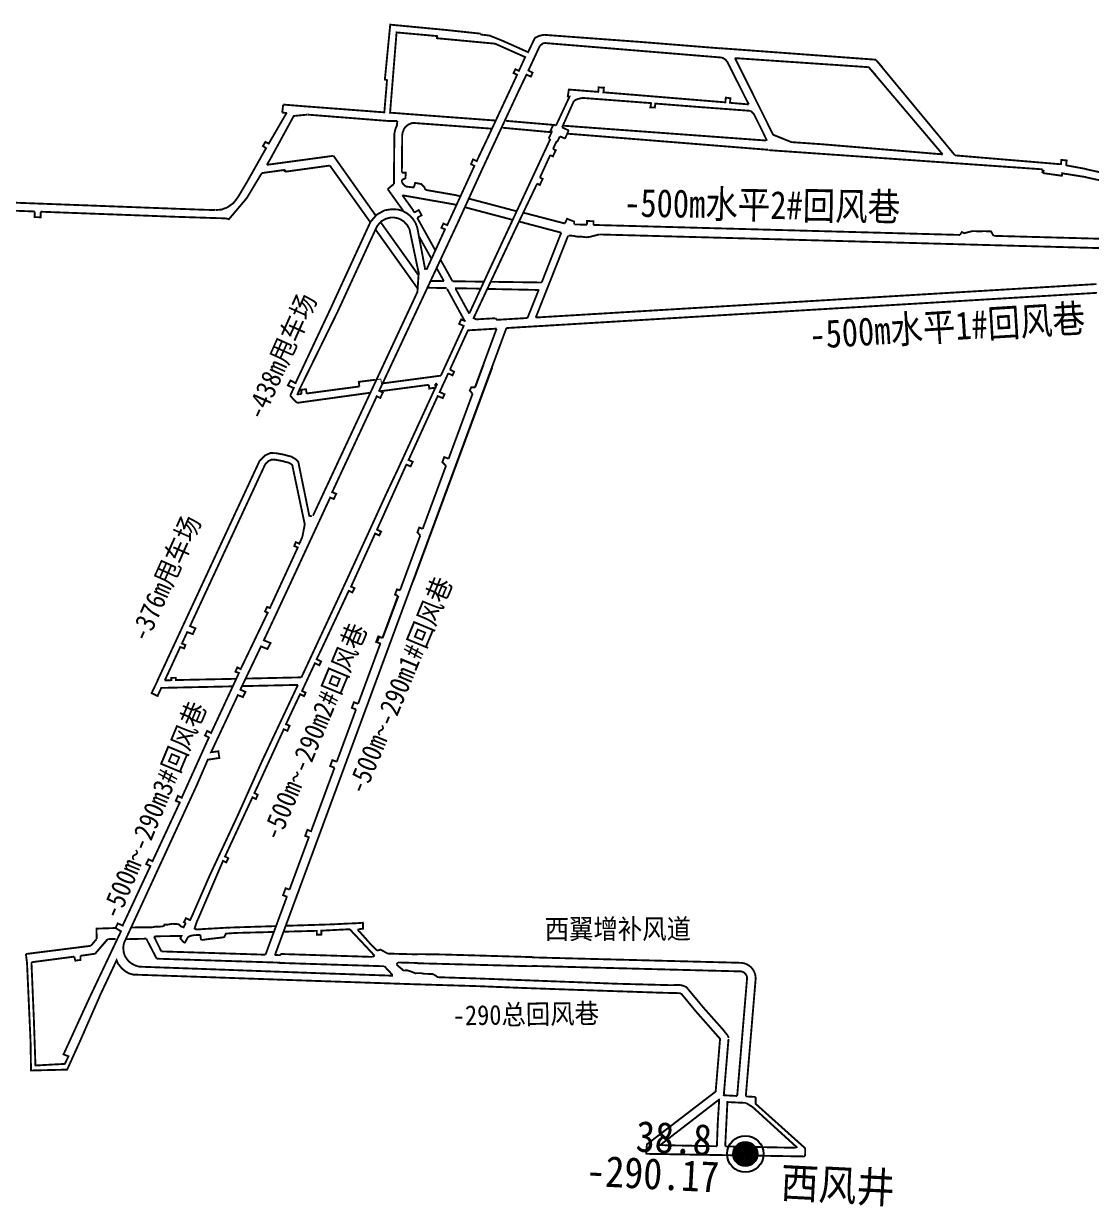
# Model space of a CAD drawing. Extents: x 39491721 to 39501025, y 3850790 to 3853755.
# Drawn here: x 39493434 to 39494006, y 3850790 to 3851423 of the extents above; entities that cross this region are included whole.
import ezdxf

# ---------------------------------------------------------------- set-up
doc = ezdxf.new("R2010")
doc.units = 0
doc.header["$MEASUREMENT"] = 0
doc.linetypes.add('ACAD_ISO03W100', pattern=[30, 12, -18])
for name, color, linetype in [('井筒', 7, 'Continuous'), ('岩巷', 7, 'Continuous'), ('岩巷道名', 7, 'Continuous'), ('巷道名称', 7, 'Continuous'), ('煤巷', 7, 'Continuous'), ('防尘', 7, 'ACAD_ISO03W100')]:
    doc.layers.add(name, color=color, linetype=linetype)
doc.layers.add('岩巷ZSLK0900DCJ', color=7, linetype='Continuous', lineweight=0)
doc.layers.add('煤巷ZSLK0900DCJ', color=7, linetype='Continuous', lineweight=0)
doc.styles.add('HZ', font='', dxfattribs={"width": 0.8})
doc.styles.get("Standard").update_dxf_attribs({"font": ''})
doc.styles.get('HZ').set_extended_font_data('SimSun')
doc.styles.get('Standard').set_extended_font_data('SimSun')

msp = doc.modelspace()

# ---------------------------------------------------------------- linework, layer by layer
at = {"layer": '井筒', "color": 7, "const_width": 6.5}
msp.add_lwpolyline([(39493820.05, 3850815, 1), (39493821.28, 3850821.39, 1)], format="xyb", close=True, dxfattribs=at)
at = {"layer": '井筒', "color": 7}
for radius in [9.75, 6.5]:
    msp.add_circle((39493820.66, 3850818.2), radius, dxfattribs=at)
at = {"layer": '岩巷', "color": 23}
msp.add_line((39493621.75, 3850923.94), (39493621.11, 3850923.61), dxfattribs=at)
for points, const_width in [([(39493660.2, 3851419.43), (39493630.64, 3851422.24), (39493627.77, 3851392.89), (39493628.91, 3851392.54), (39493627.48, 3851375.34), (39493583.87, 3851378.65), (39493573.37, 3851379.5)], 1), ([(39493687.03, 3851370.96), (39493648.97, 3851373.78), (39493630.55, 3851375.17), (39493634.03, 3851418.09), (39493655.71, 3851416.13), (39493655.66, 3851414.98), (39493686.74, 3851412.07), (39493702.85, 3851404.88), (39493699.46, 3851397.52), (39493697.59, 3851398.39), (39493696.62, 3851396.34), (39493698.53, 3851395.44), (39493682.94, 3851362.01), (39493676.9, 3851349.25), (39493674.95, 3851350.19), (39493673.86, 3851347.62), (39493675.68, 3851346.71), (39493661.14, 3851315.02), (39493659.07, 3851315.87), (39493657.99, 3851313.64), (39493659.93, 3851312.74), (39493650.01, 3851291.12)], 1), ([(39493678.99, 3851417.43), (39493660.2, 3851419.43)], 1), ([(39493678.9, 3851416.79), (39493678.99, 3851417.43)], 1), ([(39493684.3, 3851416.33), (39493678.93, 3851417.01)], 1), ([(39493807.17, 3851409.61), (39493807.17, 3851409.61), (39493806.29, 3851409.65), (39493764.57, 3851413), (39493712.81, 3851416.81), (39493710.37, 3851416.27), (39493708.99, 3851415.62), (39493707.99, 3851415.05), (39493704.4, 3851407.53), (39493690.96, 3851413.53), (39493684.31, 3851416.2), (39493684.35, 3851416.59)], 1), ([(39493489.1, 3850933.08), (39493498.94, 3850954.33), (39493511.98, 3850982.59), (39493527.05, 3851015.28), (39493533.03, 3851029.09), (39493539.2, 3851030.01), (39493538.67, 3851033.57), (39493534.78, 3851033.09), (39493549.12, 3851063.63), (39493551.81, 3851062.58), (39493553.18, 3851065.35), (39493550.43, 3851066.56), (39493560.99, 3851088.63), (39493561.48, 3851089.69), (39493564.92, 3851088.31), (39493566.59, 3851091.48), (39493563.01, 3851092.96), (39493575.95, 3851120.64), (39493591.54, 3851154.28), (39493598.51, 3851169.31), (39493600.45, 3851168.53), (39493601.7, 3851171.3), (39493599.57, 3851172.19), (39493623.45, 3851223.5), (39493625.29, 3851222.57), (39493626.67, 3851225.42), (39493624.73, 3851226.46), (39493650.21, 3851280.85), (39493667.31, 3851317.44), (39493679.88, 3851345), (39493699.31, 3851386.72), (39493703.54, 3851395.5), (39493705.87, 3851394.45), (39493706.84, 3851396.59), (39493704.56, 3851397.73), (39493710.53, 3851410.57), (39493711.4, 3851411.49), (39493712.5, 3851412.32), (39493713.65, 3851412.4), (39493748.77, 3851409.52), (39493807.82, 3851404.66), (39493808.88, 3851404.3), (39493810.01, 3851403.52), (39493810.96, 3851402.42), (39493822.48, 3851379.58)], 1), ([(39493807.19, 3851409.64), (39493890.56, 3851403.49)], 1), ([(39493814.97, 3851404.35), (39493886.72, 3851399.49)], 1), ([(39493926.21, 3851352.87), (39493861.92, 3851358.26), (39493845.36, 3851359.41), (39493835.52, 3851363.36), (39493823.66, 3851387.2), (39493815.12, 3851404.34)], 1), ([(39493890.56, 3851403.38), (39493894.21, 3851399.16)], 1), ([(39493890.56, 3851403.38), (39493932.84, 3851352.32)], 1), ([(39493886.46, 3851399.73), (39493890.31, 3851395.41)], 1), ([(39493886.46, 3851399.73), (39493926.21, 3851352.87)], 1), ([(39493822.48, 3851379.58), (39493812.45, 3851380.44), (39493812.64, 3851382.89), (39493810.2, 3851383.23), (39493809.94, 3851380.69), (39493744.72, 3851386.05), (39493744.98, 3851388.51), (39493742.15, 3851388.69), (39493741.93, 3851386.28), (39493726.21, 3851387.54), (39493725.65, 3851383.82), (39493726.59, 3851383.79), (39493719.36, 3851368.32)], 1), ([(39493572.84, 3851375.2), (39493573.37, 3851379.5)], 1), ([(39493722.59, 3851367.27), (39493728.88, 3851381.38)], 1), ([(39493728.88, 3851381.38), (39493729.88, 3851381.99), (39493730.85, 3851382.43), (39493732.25, 3851382.78), (39493733.41, 3851382.98), (39493734.4, 3851382.99), (39493770.21, 3851380.28), (39493769.84, 3851378), (39493772.22, 3851377.9), (39493772.47, 3851380.04), (39493794.42, 3851378.31), (39493823.57, 3851376.13)], 1), ([(39493564.61, 3851347.28), (39493566.28, 3851350.04), (39493578.99, 3851373.35), (39493579.72, 3851373.37)], 1), ([(39493572.84, 3851375.2), (39493575.18, 3851375.03)], 1), ([(39493579.75, 3851373.48), (39493586.3, 3851374.11)], 1), ([(39493586.41, 3851374.12), (39493630, 3851370.69), (39493634.42, 3851370.7)], 1), ([(39493823.57, 3851376.13), (39493825.16, 3851374.51), (39493829.92, 3851365.02), (39493832.21, 3851360.14)], 1), ([(39493569.28, 3851364.89), (39493565.6, 3851358.58), (39493563.84, 3851359.54), (39493562.5, 3851357.31), (39493564.21, 3851356.19), (39493554.1, 3851338.28)], 1), ([(39493634.22, 3851368.28), (39493633.93, 3851367.69), (39493633.7, 3851367.17), (39493633.34, 3851366.18), (39493632.91, 3851364.38), (39493632.85, 3851363.61), (39493632.84, 3851363.02)], 1), ([(39493634.22, 3851368.28), (39493634.42, 3851370.7)], 1), ([(39493642.63, 3851369.72), (39493640.58, 3851368.93), (39493639.48, 3851368.15), (39493638.36, 3851366.97), (39493637.97, 3851366.35), (39493637.24, 3851364.43), (39493637.04, 3851362.99)], 1), ([(39493642.63, 3851369.7), (39493684.98, 3851366.6)], 1), ([(39493690.81, 3851367.1), (39493717, 3851364.69)], 1), ([(39493717.86, 3851368.64), (39493692.53, 3851370.8)], 1), ([(39493717.07, 3851364.79), (39493715.41, 3851361.34)], 1), ([(39493716.34, 3851365.3), (39493717.31, 3851364.77)], 1.5), ([(39493717.97, 3851368.87), (39493716.25, 3851365.17)], 1), ([(39493717.89, 3851368.84), (39493719.23, 3851368.24)], 1), ([(39493726.16, 3851365.64), (39493722.6, 3851367.32)], 1), ([(39493831.78, 3851360.26), (39493723.46, 3851368.19)], 1), ([(39493724.1, 3851361.21), (39493726.15, 3851365.67)], 1), ([(39493632.84, 3851363.02), (39493632.6, 3851337.03)], 1), ([(39493637.04, 3851362.99), (39493636.86, 3851343.13)], 1), ([(39493716.31, 3851361.05), (39493685.58, 3851295.12)], 1), ([(39493716.12, 3851361.07), (39493715.4, 3851361.45)], 1), ([(39493717.73, 3851355.72), (39493719.62, 3851359.82)], 1), ([(39493720.1, 3851359.47), (39493719.44, 3851359.78)], 1.5), ([(39493719.98, 3851359.5), (39493721.38, 3851362.46)], 1), ([(39493724.12, 3851361.33), (39493721.44, 3851362.52)], 1), ([(39493832.74, 3851355.32), (39493725.35, 3851363.94)], 1), ([(39493710.72, 3851340.44), (39493716.24, 3851352.47)], 1), ([(39493717.7, 3851355.74), (39493719.21, 3851355.06), (39493717.66, 3851351.78), (39493716.22, 3851352.48)], 1), ([(39493832.94, 3851355.14), (39493979.69, 3851344.86)], 1), ([(39493989.05, 3851347.61), (39493932.84, 3851352.32)], 1), ([(39493564.69, 3851347.28), (39493564.6, 3851347.27)], 1), ([(39493992.25, 3851346.73), (39493992.57, 3851349.6), (39493989.75, 3851349.9), (39493989.47, 3851347.21)], 1), ([(39494003.05, 3851345.02), (39493992.28, 3851347.01)], 1), ([(39493636.82, 3851339.14), (39493638.83, 3851340.12), (39493638.86, 3851343.12), (39493636.86, 3851343.13)], 1), ([(39493710.7, 3851340.45), (39493712.2, 3851339.77), (39493710.66, 3851336.5), (39493709.21, 3851337.2)], 1), ([(39493980.06, 3851344.64), (39493979.81, 3851342.79)], 1.5), ([(39493979.79, 3851342.86), (39493990.01, 3851341.42), (39493990.27, 3851343.3)], 1), ([(39493990.25, 3851342.72), (39494002.92, 3851340.7)], 1), ([(39494002.25, 3851340.76), (39494128.3, 3851313.11)], 1), ([(39494002.93, 3851344.94), (39494128.53, 3851317.29)], 1), ([(39493554.1, 3851338.28), (39493550.18, 3851331.66), (39493549.02, 3851329.79), (39493546.78, 3851326.84), (39493543.37, 3851324.44), (39493540.25, 3851323.32), (39493537.31, 3851323.08)], 1), ([(39493558.68, 3851337.49), (39493553.8, 3851329.34)], 1), ([(39493636.84, 3851337.88), (39493636.82, 3851339.14)], 1), ([(39493696.79, 3851311.15), (39493709.23, 3851337.19)], 1), ([(39493406.13, 3851327.91), (39493502.83, 3851324.27)], 1), ([(39493553.86, 3851329.45), (39493544.29, 3851318.15)], 1), ([(39493380.67, 3851324.57), (39493440.46, 3851322.31)], 1), ([(39493443.66, 3851322.19), (39493443.55, 3851319.2), (39493440.35, 3851319.32), (39493440.46, 3851322.31)], 1), ([(39493443.66, 3851322.19), (39493502.78, 3851319.97)], 1), ([(39493502.88, 3851324.27), (39493515.58, 3851323.79)], 1), ([(39493515.58, 3851323.79), (39493530.78, 3851323.24)], 1), ([(39493530.78, 3851323.24), (39493537.11, 3851323.08)], 1), ([(39493639.57, 3851321.34), (39493637.21, 3851322.63), (39493634.85, 3851323.36), (39493631.46, 3851323.51), (39493627.68, 3851322.96), (39493623.42, 3851320.62), (39493620.36, 3851317.1)], 1), ([(39493645.41, 3851312.08), (39493645.37, 3851312.3), (39493645.05, 3851313.89), (39493644.18, 3851316.13), (39493642.65, 3851318.52), (39493641.23, 3851320.07), (39493639.57, 3851321.34)], 1), ([(39493502.72, 3851319.97), (39493515.42, 3851319.49)], 1), ([(39493515.42, 3851319.49), (39493538.42, 3851318.75)], 1), ([(39493538.42, 3851318.75), (39493542.63, 3851318.65)], 1), ([(39493544.58, 3851318.09), (39493542.63, 3851318.65)], 1), ([(39493620.27, 3851317.19), (39493599.29, 3851271.65)], 1), ([(39493623.53, 3851314.36), (39493602.54, 3851268.82)], 1), ([(39493634.68, 3851318.69), (39493632.7, 3851319.09), (39493630.9, 3851319.09), (39493628.27, 3851318.4), (39493625.87, 3851317.07), (39493623.77, 3851314.69), (39493622.76, 3851312.68)], 1), ([(39493641.32, 3851310.99), (39493641.27, 3851311.22), (39493640.95, 3851312.8), (39493639.77, 3851315), (39493637.91, 3851316.97), (39493636.21, 3851318.07), (39493634.68, 3851318.69)], 1), ([(39493645.74, 3851289.99), (39493641.29, 3851311.14)], 1), ([(39493649.38, 3851291.05), (39493645.42, 3851312.08)], 1), ([(39493676.09, 3851267.12), (39493696.95, 3851311.44)], 1), ([(39494096.92, 3851305.37), (39493972.29, 3851308.77)], 1), ([(39494097.09, 3851300.36), (39493972.15, 3851303.77)], 1), ([(39493685.75, 3851295.55), (39493672.9, 3851267.68)], 1), ([(39493645.92, 3851290.17), (39493645.17, 3851279.24), (39493589.27, 3851159.52)], 1), ([(39493986.82, 3851282.2), (39494008.53, 3851283.49)], 1), ([(39493948.42, 3851279.91), (39493972.05, 3851281.32)], 1), ([(39493948.7, 3851275.22), (39493972.33, 3851276.63)], 1), ([(39493972.04, 3851281.32), (39493986.82, 3851282.2)], 1), ([(39493972.33, 3851276.63), (39493987.1, 3851277.51)], 1), ([(39493987.1, 3851277.51), (39494008.81, 3851278.8)], 1), ([(39493599.41, 3851271.86), (39493579.76, 3851230.11)], 1), ([(39493602.73, 3851269.19), (39493581.89, 3851226.73)], 1), ([(39493579.86, 3851230.53), (39493577.3, 3851231.93), (39493575.85, 3851229.34), (39493578.83, 3851227.87)], 1), ([(39493588.73, 3851159.29), (39493587.32, 3851159.57), (39493581.41, 3851188.52), (39493579.86, 3851189.92), (39493577.84, 3851191.14), (39493573.39, 3851192.32), (39493569.3, 3851193.06), (39493566.5, 3851193.1), (39493563.62, 3851191.84), (39493560.77, 3851189.01), (39493506.12, 3851071.44)], 1), ([(39493583.59, 3851148.13), (39493584.9, 3851154.94), (39493578.22, 3851186.69), (39493577.77, 3851187.1), (39493576.46, 3851187.88), (39493572.63, 3851188.9), (39493568.96, 3851189.56), (39493567.21, 3851189.59), (39493565.62, 3851188.89), (39493563.68, 3851186.97), (39493523.51, 3851100.55), (39493526.44, 3851099.35), (39493524.95, 3851096.27), (39493522.02, 3851097.35), (39493519.17, 3851091.21), (39493521.05, 3851090.44), (39493520.33, 3851088.6), (39493518.29, 3851089.39), (39493510.02, 3851071.52)], 1), ([(39493583.59, 3851148.13), (39493581.97, 3851144.6), (39493580.15, 3851145.48), (39493579.27, 3851143.44), (39493581.16, 3851142.58), (39493566.26, 3851110.23), (39493564.73, 3851110.8), (39493563.63, 3851108.37), (39493565.09, 3851107.71), (39493550.59, 3851077.53), (39493548.82, 3851078.45), (39493547.79, 3851076.15), (39493549.71, 3851075.46), (39493534.78, 3851043.38), (39493532.66, 3851044.43), (39493531.51, 3851042.08), (39493533.6, 3851040.98), (39493519.04, 3851008.71), (39493517.05, 3851009.73), (39493515.89, 3851007.12), (39493518.04, 3851006.2), (39493503.45, 3850974.81), (39493501.34, 3850975.78), (39493500.04, 3850973.24), (39493502.29, 3850972.2), (39493487.46, 3850940.38), (39493484.83, 3850941.5), (39493483.67, 3850939.06), (39493486.57, 3850937.29), (39493469.46, 3850901.2), (39493455.84, 3850871.47), (39493458.49, 3850870.42), (39493456.5, 3850866.38), (39493440.8, 3850865.52), (39493439.97, 3850889.79), (39493438.66, 3850920.74)], 1), ([(39493574.72, 3850940.24), (39493600.39, 3850941.04), (39493607.74, 3850941.43), (39493611.82, 3850941.56), (39493615.56, 3850941.83), (39493616.01, 3850941.87), (39493616.06, 3850940.55), (39493616.12, 3850938.73), (39493615.6, 3850938.66), (39493614.47, 3850938.5), (39493613.53, 3850938.22), (39493613.52, 3850937.76), (39493613.77, 3850937.41), (39493614.56, 3850936.7), (39493616.64, 3850934.39), (39493620.78, 3850929.71), (39493623.75, 3850926.95)], 1), ([(39493547.61, 3850939.39), (39493569.54, 3850940.08)], 1), ([(39493568.39, 3850936.95), (39493547.73, 3850936.41)], 1), ([(39493609.05, 3850938.41), (39493593.72, 3850937.63), (39493593.77, 3850935.54), (39493591.37, 3850935.42), (39493591.36, 3850937.55), (39493573.55, 3850937.08)], 1), ([(39493622.27, 3850924.22), (39493617.54, 3850929.3), (39493608.94, 3850938.42)], 1), ([(39493622.27, 3850924.22), (39493617.54, 3850929.3), (39493608.94, 3850938.42)], 1), ([(39493489.13, 3850933.14), (39493488.13, 3850930.87), (39493487.77, 3850928.67), (39493488.02, 3850926.14), (39493488.61, 3850924.2), (39493489.52, 3850922.77), (39493490.68, 3850921.27), (39493492.06, 3850920.17), (39493494.12, 3850919.06), (39493496.24, 3850918.38), (39493526.69, 3850917.29), (39493591.8, 3850914.91), (39493631.67, 3850913.56), (39493631.65, 3850914.15), (39493627.51, 3850918.6)], 1), ([(39493489.13, 3850933.14), (39493488.13, 3850930.87), (39493487.77, 3850928.67), (39493488.02, 3850926.14), (39493488.61, 3850924.2), (39493489.52, 3850922.77), (39493490.68, 3850921.27), (39493492.06, 3850920.17), (39493494.12, 3850919.06), (39493496.24, 3850918.38), (39493526.69, 3850917.29), (39493591.8, 3850914.91), (39493631.67, 3850913.56), (39493631.65, 3850914.15), (39493627.51, 3850918.6)], 1), ([(39493436.29, 3850920.33), (39493438.18, 3850878.46), (39493438.43, 3850862.85), (39493457.75, 3850863.31), (39493464.74, 3850878.72), (39493475.8, 3850903.97), (39493484.23, 3850921.82), (39493484.96, 3850920.03), (39493485.97, 3850918.7), (39493487.17, 3850917.34), (39493488.91, 3850915.92), (39493490.7, 3850914.83), (39493493.07, 3850914.14), (39493531.49, 3850912.83), (39493554.36, 3850912.03)], 1), ([(39493571.96, 3850925.17), (39493571.94, 3850924.52)], 1), ([(39493621.11, 3850923.61), (39493571.96, 3850925.17)], 1), ([(39493622.27, 3850924.22), (39493621.11, 3850923.61)], 1), ([(39493623.63, 3850926.91), (39493624.49, 3850927.23), (39493625.34, 3850927.5), (39493626.19, 3850927.08), (39493626.86, 3850926.77), (39493627.6, 3850926.31), (39493628.27, 3850925.91), (39493628.81, 3850925.67), (39493629.33, 3850925.37)], 1), ([(39493645.41, 3850924.95), (39493629.33, 3850925.37)], 1), ([(39493658.56, 3850924.9), (39493645.43, 3850925.09)], 1), ([(39493706.56, 3850923.5), (39493658.56, 3850924.9)], 1), ([(39493818.69, 3850920.43), (39493706.56, 3850923.35)], 1), ([(39493571.81, 3850920.52), (39493571.79, 3850919.87)], 1), ([(39493571.81, 3850920.37), (39493627.51, 3850918.6)], 1), ([(39493634.79, 3850920.62), (39493634.17, 3850919.84), (39493634.12, 3850919.37)], 1), ([(39493634.12, 3850919.37), (39493637.74, 3850916.33), (39493639.72, 3850916.42), (39493641.52, 3850915.86), (39493644.09, 3850914.86), (39493646.94, 3850914.93), (39493648.71, 3850914.59), (39493648.71, 3850914.59)], 1), ([(39493645.29, 3850920.35), (39493634.79, 3850920.62)], 1), ([(39493706.44, 3850918.61), (39493645.29, 3850920.2)], 1), ([(39493818.57, 3850915.83), (39493706.44, 3850918.76)], 1), ([(39493554.36, 3850912.03), (39493594.93, 3850910.62), (39493643.45, 3850908.98), (39493678.12, 3850907.94), (39493699.1, 3850907.09), (39493731.09, 3850905.95), (39493775.68, 3850904.44), (39493785.55, 3850904.21), (39493786.57, 3850903.68), (39493794.43, 3850894.16), (39493807.42, 3850879.44)], 1), ([(39493656.26, 3850912.62), (39493654.29, 3850914.02), (39493653.3, 3850914.42), (39493648.71, 3850914.59)], 1), ([(39493811.78, 3850880.25), (39493811.09, 3850881.71), (39493808.59, 3850884.84), (39493798.3, 3850896.38), (39493789.14, 3850907.41), (39493787.9, 3850908.01), (39493786.52, 3850908.42), (39493784.98, 3850908.64), (39493781.14, 3850908.47), (39493751.44, 3850909.26), (39493711.3, 3850910.8), (39493678.88, 3850912.01), (39493656.08, 3850912.75)], 1), ([(39493816.28, 3850849.22), (39493821.55, 3850911.84)], 1), ([(39493820.88, 3850848.98), (39493826.13, 3850911.45)], 1), ([(39493807.15, 3850880.04), (39493804.76, 3850851.57), (39493767.71, 3850823.15)], 1), ([(39493809.08, 3850849.22), (39493811.64, 3850879.67)], 1), ([(39493805.43, 3850822.33), (39493775.01, 3850822.92), (39493806.59, 3850847.3)], 1), ([(39493805.43, 3850822.33), (39493805.87, 3850834.49), (39493806.69, 3850847.78)], 1), ([(39493816.28, 3850849.22), (39493809.05, 3850849.6)], 1), ([(39493809.87, 3850822.24), (39493811.05, 3850845.96), (39493820.91, 3850845.5)], 1), ([(39493826.2, 3850848.69), (39493820.88, 3850848.98)], 1), ([(39493826.16, 3850845.02), (39493826.16, 3850845.02), (39493826.2, 3850848.69)], 1), ([(39493821.04, 3850845.47), (39493824.66, 3850843.2), (39493848.51, 3850821.48)], 1), ([(39493826.17, 3850845.23), (39493826.14, 3850845.23), (39493826.16, 3850845.02), (39493852.85, 3850821.08)], 1), ([(39493767.62, 3850817.93), (39493767.97, 3850823.59), (39493767.97, 3850823.59)], 1), ([(39493847.64, 3850821.5), (39493809.87, 3850822.24)], 1), ([(39493852.61, 3850816.86), (39493852.66, 3850821.4)], 1), ([(39493767.27, 3850818.27), (39493852.61, 3850816.86)], 1)]:
    msp.add_lwpolyline(points, dxfattribs=dict(at, const_width=const_width))
at = {"layer": '岩巷', "const_width": 1}
msp.add_lwpolyline([(39493575.32, 3851375.27), (39493569.28, 3851364.89)], dxfattribs=at)
at = {"layer": '岩巷', "color": 23, "const_width": 1}
for points in [[(39493821.55, 3850911.84, 0.431248), (39493817.96, 3850915.85)], [(39493826.13, 3850911.45, 0.431248), (39493818.08, 3850920.44)]]:
    msp.add_lwpolyline(points, format="xyb", dxfattribs=at)
msp.add_lwpolyline([(39493852.56, 3850812.43), (39493852.56, 3850812.43)], close=True, dxfattribs=at)
at = {"layer": '岩巷ZSLK0900DCJ', "color": 30, "linetype": 'Continuous', "lineweight": 15, "true_color": 0xff8000}
for p, q in [((39493571.96, 3850925.17), (39493571.94, 3850924.52)), ((39493571.81, 3850920.52), (39493571.81, 3850920.37)), ((39493571.81, 3850920.52), (39493571.81, 3850920.37))]:
    msp.add_line(p, q, dxfattribs=at)
at = {"layer": '煤巷', "color": 7}
for p, q in [((39493684.93, 3851238.66), (39493642.92, 3851124.91)), ((39493680.44, 3851240.33), (39493675.94, 3851228.18)), ((39493634.81, 3851116.82), (39493626.47, 3851094.23)), ((39493623.58, 3851091.89), (39493624.69, 3851094.89)), ((39493624.69, 3851094.89), (39493626.47, 3851094.23)), ((39493623.58, 3851091.89), (39493625.36, 3851091.23))]:
    msp.add_line(p, q, dxfattribs=at)
for points, const_width in [([(39493600.28, 3851352.1), (39493564.6, 3851347.26)], 1), ([(39493600.28, 3851352.1), (39493622.95, 3851320.02)], 1), ([(39493598.33, 3851346.88), (39493574.42, 3851343.58)], 1), ([(39493598.33, 3851346.88), (39493574.42, 3851343.58)], 1), ([(39493598.33, 3851346.88), (39493619.98, 3851316.56)], 1), ([(39493558.68, 3851337.49), (39493561.95, 3851342.86)], 1), ([(39493574.28, 3851344.57), (39493561.95, 3851342.86)], 1), ([(39493564.99, 3851343.28), (39493561.95, 3851342.86)], 1), ([(39493574.45, 3851343.52), (39493574.28, 3851344.57)], 1.5), ([(39493632.6, 3851337.03), (39493629.27, 3851334.3)], 1), ([(39493637.84, 3851322.33), (39493629.27, 3851334.3)], 1), ([(39493638.8, 3851335.69), (39493636.84, 3851337.88)], 1), ([(39493643.27, 3851335.14), (39493638.8, 3851335.69)], 1), ([(39493643.27, 3851335.14), (39493644, 3851337.62), (39493647.19, 3851337), (39493648.84, 3851335.38), (39493649.47, 3851333.88)], 1), ([(39493665.9, 3851331.02), (39493649.47, 3851333.88)], 1), ([(39493664.72, 3851326.14), (39493637.14, 3851330.98)], 1), ([(39493642.54, 3851323.51), (39493637.14, 3851330.98)], 1), ([(39493668.05, 3851330.43), (39493665.9, 3851331.02)], 1), ([(39493698.54, 3851322.37), (39493672.68, 3851329.2)], 1), ([(39493642.54, 3851323.51), (39493643.51, 3851321.77)], 1), ([(39493643.51, 3851321.77), (39493645.87, 3851323.08), (39493647.43, 3851320.28), (39493645.07, 3851318.97)], 1), ([(39493665.93, 3851325.82), (39493664.72, 3851326.14)], 1), ([(39493695.73, 3851317.94), (39493670.57, 3851324.59)], 1), ([(39493724.1, 3851315.89), (39493701.82, 3851321.68)], 1), ([(39493625.47, 3851316.63), (39493645.79, 3851288.18)], 1), ([(39493645.07, 3851318.97), (39493654.78, 3851301.51)], 1), ([(39493722.14, 3851310.98), (39493699.56, 3851316.94)], 1), ([(39493724.1, 3851315.88), (39493725.26, 3851318.41), (39493727.71, 3851317.44), (39493729.08, 3851316.92), (39493729.09, 3851315.39)], 1), ([(39493729.09, 3851315.4), (39493735.87, 3851315.22)], 1), ([(39493735.87, 3851315.22), (39493735.92, 3851317.21), (39493739.42, 3851317.12), (39493739.37, 3851315.12)], 1), ([(39493739.37, 3851315.12), (39493935.49, 3851309.77)], 1), ([(39493622.76, 3851312.68), (39493645.3, 3851281.12)], 1), ([(39493645.84, 3851309.35), (39493652.71, 3851297)], 1), ([(39493725.79, 3851309.27), (39493708.51, 3851265.63)], 1), ([(39493711.67, 3851284.33), (39493722.14, 3851310.98)], 1), ([(39493726, 3851309.48), (39493728.82, 3851309.24), (39493730.65, 3851308.86), (39493732.36, 3851308.9), (39493735.57, 3851308.53), (39493737.61, 3851308.77), (39493742.43, 3851310.03)], 1), ([(39493742.43, 3851310.03), (39493972.15, 3851303.77)], 1), ([(39493935.49, 3851309.77), (39493936.5, 3851311.31), (39493937.75, 3851310.69), (39493939.64, 3851311.18), (39493942.06, 3851311.82), (39493945.19, 3851311.72), (39493948.92, 3851311.77), (39493952.13, 3851311.65), (39493953.45, 3851309.28)], 1), ([(39493953.45, 3851309.28), (39493972.29, 3851308.77)], 1), ([(39493657.54, 3851296.55), (39493663.97, 3851285)], 1), ([(39493655.45, 3851292.07), (39493659.35, 3851285.06)], 1), ([(39493659.35, 3851285.06), (39493652.2, 3851285.15)], 1), ([(39493680.77, 3851284.76), (39493663.97, 3851285)], 1), ([(39493711.67, 3851284.33), (39493684.37, 3851284.71)], 1), ([(39493660.85, 3851281.33), (39493650.53, 3851281.54)], 1), ([(39493670.47, 3851263.79), (39493661.05, 3851280.96)], 1), ([(39493678.49, 3851281.06), (39493665.28, 3851281.24)], 1), ([(39493672.9, 3851267.68), (39493665.68, 3851280.84)], 1), ([(39493710.08, 3851280.33), (39493682.57, 3851280.89)], 1), ([(39493710.08, 3851280.33), (39493704.08, 3851265.34)], 1), ([(39493878.78, 3851275.76), (39493948.42, 3851279.91)], 1), ([(39493711.35, 3851265.77), (39493878.78, 3851275.78), (39493878.8, 3851275.78)], 1), ([(39493711.63, 3851261.08), (39493711.63, 3851261.08), (39493879.06, 3851271.09)], 1), ([(39493948.7, 3851275.22), (39493879.06, 3851271.07)], 1), ([(39493671, 3851263.57), (39493668.59, 3851264.57), (39493667.49, 3851262.23), (39493669.95, 3851261.09), (39493669.51, 3851260.13), (39493668.06, 3851256.99)], 1), ([(39493676.7, 3851264.61), (39493675.28, 3851265.35), (39493676.09, 3851267.12)], 1), ([(39493676.62, 3851264.61), (39493675.3, 3851265.3), (39493676.12, 3851267.07)], 1), ([(39493676.64, 3851264.61), (39493686.94, 3851265.22)], 1), ([(39493686.94, 3851265.22), (39493687.79, 3851264.37), (39493704.08, 3851265.34)], 1), ([(39493708.5, 3851265.6), (39493711.35, 3851265.77)], 1), ([(39493568.95, 3850924.62), (39493692.8, 3851259.96)], 1), ([(39493662.61, 3851237.77), (39493672.37, 3851259.04)], 1), ([(39493672.29, 3851258.74), (39493687.56, 3851259.65)], 1), ([(39493687.56, 3851259.65), (39493675.94, 3851228.18)], 1), ([(39493707.53, 3851260.84), (39493692.8, 3851259.96)], 1), ([(39493711.63, 3851261.08), (39493707.53, 3851260.84)], 1), ([(39493668.06, 3851256.99), (39493660.43, 3851240.37)], 1), ([(39493660.43, 3851240.37), (39493657.73, 3851234.5)], 1), ([(39493527.67, 3850943.52), (39493541.16, 3850974.99), (39493541.16, 3850974.99), (39493542.89, 3850974.11), (39493543.99, 3850976.42), (39493542.23, 3850977.3), (39493551.38, 3850997.03), (39493556.92, 3851008.96), (39493558.75, 3851008.04), (39493559.75, 3851010.27), (39493557.96, 3851011.28), (39493559.58, 3851014.7), (39493573.69, 3851045.38), (39493575.6, 3851044.56), (39493576.81, 3851047.23), (39493574.86, 3851048.05), (39493578.69, 3851056.28), (39493582.42, 3851064.13), (39493584.55, 3851063.11), (39493585.38, 3851064.94), (39493583.42, 3851065.85), (39493590.35, 3851080.71), (39493592.68, 3851079.57), (39493593.66, 3851081.62), (39493591.25, 3851082.82), (39493593.69, 3851087.86), (39493608.45, 3851119.42), (39493610.34, 3851118.54), (39493611.55, 3851120.83), (39493609.69, 3851121.67), (39493615.67, 3851134.85), (39493622.57, 3851150.08), (39493624.73, 3851149.03), (39493625.75, 3851151.09), (39493623.56, 3851152.14), (39493638.73, 3851185.74), (39493639.27, 3851186.91), (39493641.55, 3851185.98), (39493642.65, 3851188.43), (39493640.47, 3851189.4), (39493654.59, 3851220.38), (39493656.05, 3851223.56), (39493658.73, 3851222.5), (39493659.71, 3851224.56), (39493657.08, 3851225.74), (39493661.68, 3851235.76)], 1), ([(39493614.11, 3851228.74), (39493613.81, 3851231.2), (39493622.5, 3851232.28)], 1), ([(39493622.5, 3851232.28), (39493625.63, 3851232.68), (39493625.96, 3851230.25), (39493626.88, 3851230.35)], 0.5), ([(39493626.56, 3851230.36), (39493657.73, 3851234.5)], 1), ([(39493626.56, 3851230.36), (39493657.73, 3851234.5)], 1), ([(39493661.68, 3851235.76), (39493663.91, 3851234.65), (39493664.82, 3851236.58), (39493662.61, 3851237.77)], 1), ([(39493579.27, 3851228.43), (39493577.09, 3851223.79)], 1), ([(39493582.15, 3851226.8), (39493580.8, 3851224.22)], 1), ([(39493582.15, 3851226.8), (39493580.8, 3851224.22)], 1), ([(39493582.07, 3851226.93), (39493580.84, 3851224.29)], 1), ([(39493583.19, 3851224.61), (39493582.96, 3851226.96), (39493585.57, 3851227.21), (39493585.94, 3851224.82)], 1), ([(39493585.91, 3851224.97), (39493614.27, 3851228.74)], 1), ([(39493655.76, 3851230.21), (39493646.62, 3851210.31), (39493634.56, 3851184.07), (39493628.9, 3851172.14), (39493620.89, 3851154.6), (39493620.3, 3851153.3)], 1), ([(39493625.29, 3851226.16), (39493651.29, 3851229.61)], 1), ([(39493625.29, 3851226.16), (39493651.29, 3851229.61)], 1), ([(39493651.29, 3851229.61), (39493651.52, 3851227.6), (39493654.93, 3851228.12), (39493654.7, 3851230.06)], 1), ([(39493654.7, 3851230.06), (39493655.76, 3851230.21)], 1), ([(39493654.7, 3851230.06), (39493655.76, 3851230.21)], 1), ([(39493675.94, 3851228.18), (39493674.04, 3851228.34), (39493673.18, 3851226.56), (39493674.69, 3851224.81)], 1), ([(39493580.71, 3851219.93), (39493577.09, 3851223.79)], 1), ([(39493580.71, 3851219.93), (39493620.1, 3851225.38)], 1), ([(39493580.86, 3851224.44), (39493583.18, 3851224.74)], 1), ([(39493674.69, 3851224.81), (39493661.87, 3851190.07)], 1), ([(39493660.48, 3851186.32), (39493658.52, 3851188.22), (39493659.52, 3851190.94), (39493661.87, 3851190.07)], 1), ([(39493648.02, 3851152.57), (39493660.48, 3851186.32)], 1), ([(39493620.3, 3851153.3), (39493603.29, 3851116.38), (39493583.1, 3851073.1)], 1), ([(39493646.7, 3851149), (39493645.2, 3851150.73), (39493646.14, 3851153.26), (39493648.02, 3851152.57)], 1), ([(39493635.85, 3851119.63), (39493646.7, 3851149)], 1), ([(39493635.85, 3851119.63), (39493634.26, 3851120.22), (39493633.22, 3851117.4), (39493634.74, 3851116.63)], 1), ([(39493626.47, 3851094.23), (39493634.74, 3851116.63)], 1), ([(39493626.47, 3851094.23), (39493624.22, 3851095.06), (39493623.11, 3851092.06), (39493625.36, 3851091.23)], 1), ([(39493613.45, 3851058.98), (39493625.36, 3851091.23)], 1), ([(39493506.22, 3851071.47), (39493502.95, 3851064.69), (39493506.14, 3851063.17), (39493508.14, 3851067.48), (39493546.39, 3851068.32)], 1), ([(39493510.02, 3851071.52), (39493513.57, 3851071.6), (39493513.55, 3851072.87), (39493515.93, 3851072.87), (39493515.95, 3851071.68), (39493548.27, 3851072.36)], 1), ([(39493581.22, 3851069.06), (39493580.04, 3851066.53), (39493562.13, 3851028.53), (39493549.36, 3850999.97), (39493534.05, 3850967.17), (39493524.4, 3850945.05)], 1), ([(39493551.32, 3851068.43), (39493581.23, 3851069.09)], 1), ([(39493553.26, 3851072.47), (39493583.11, 3851073.13)], 1), ([(39493602.01, 3851028), (39493612.34, 3851055.98)], 1), ([(39493613.45, 3851058.98), (39493611.2, 3851059.81), (39493610.09, 3851056.81), (39493612.34, 3851055.98)], 1), ([(39493588.14, 3850990.44), (39493600.83, 3851024.81)], 1), ([(39493602.01, 3851028), (39493599.67, 3851028.86), (39493598.49, 3851025.68), (39493600.83, 3851024.81)], 1), ([(39493588.65, 3850990.68), (39493586.31, 3850991.54), (39493585.13, 3850988.35), (39493587.48, 3850987.49)], 1), ([(39493576.74, 3850959.57), (39493587.1, 3850987.63)], 1), ([(39493576.74, 3850959.57), (39493574.68, 3850960.33), (39493573.29, 3850956.58), (39493575.63, 3850955.71)], 1), ([(39493563.89, 3850924.78), (39493575.35, 3850955.82)], 1), ([(39493492.38, 3850939.33), (39493499.08, 3850939.47), (39493503.22, 3850939.45), (39493504.68, 3850939.73), (39493508.47, 3850939.86), (39493509.54, 3850940.16), (39493509.78, 3850940.83), (39493511.51, 3850940.87), (39493513.97, 3850941.29), (39493516.82, 3850941.14), (39493517.59, 3850940.94), (39493518.48, 3850940), (39493520.1, 3850939.41), (39493521.21, 3850941.77)], 1), ([(39493521.21, 3850941.77), (39493520.3, 3850942.17), (39493521.36, 3850944.32), (39493523.57, 3850943.29), (39493524.4, 3850945.05)], 1), ([(39493527.67, 3850943.52), (39493527.15, 3850942.52), (39493525.95, 3850938.74), (39493526.77, 3850938.33), (39493527.37, 3850938.28), (39493532.02, 3850938.6), (39493534.82, 3850938.73), (39493540.89, 3850939.1), (39493544.13, 3850939.26), (39493547.61, 3850939.39)], 1), ([(39493473.52, 3850933.15), (39493473.49, 3850938.72), (39493483.67, 3850939.06)], 1), ([(39493515.12, 3850934.83), (39493512.32, 3850934.71), (39493508.36, 3850934.68), (39493504.23, 3850934.52)], 1), ([(39493508.14, 3850926.55), (39493504.23, 3850934.52)], 1), ([(39493515.12, 3850934.83), (39493518.88, 3850934.76), (39493518.34, 3850933.71), (39493518.38, 3850933.38), (39493519.83, 3850931.79), (39493520.49, 3850931.23), (39493520.92, 3850931.42), (39493522.37, 3850934.13), (39493523.48, 3850934.77), (39493524.8, 3850935.07), (39493525.73, 3850935.24)], 1), ([(39493529.08, 3850935.32), (39493525.73, 3850935.24)], 1), ([(39493547.73, 3850936.41), (39493542.7, 3850936.04), (39493541.89, 3850934.32), (39493541.41, 3850934.11), (39493540.56, 3850933.96), (39493536.52, 3850933.51), (39493532.9, 3850933.07), (39493530.09, 3850932.7), (39493529.32, 3850932.97), (39493529.06, 3850935.45)], 1), ([(39493436.59, 3850925.26), (39493470.43, 3850929.54)], 1), ([(39493470.43, 3850929.54), (39493473.52, 3850933.15)], 1), ([(39493472.72, 3850925.3), (39493479.41, 3850933.11)], 1), ([(39493479.41, 3850933.11), (39493483.73, 3850933.19)], 1), ([(39493500.12, 3850933.33), (39493489.1, 3850933.08)], 1), ([(39493500.12, 3850933.33), (39493505.66, 3850922.65)], 1), ([(39493435.7, 3850925.15), (39493436.59, 3850925.26)], 1), ([(39493435.7, 3850925.15), (39493436.29, 3850920.33)], 1), ([(39493438.66, 3850920.74), (39493461.57, 3850923.75)], 1), ([(39493461.57, 3850923.75), (39493462.15, 3850921.61), (39493464.92, 3850921.97), (39493464.94, 3850924.19)], 1), ([(39493464.94, 3850924.19), (39493472.72, 3850925.3)], 1), ([(39493571.81, 3850920.52), (39493505.66, 3850922.65)], 1), ([(39493563.89, 3850924.78), (39493508.14, 3850926.55)], 1), ([(39493571.94, 3850924.52), (39493568.95, 3850924.62)], 1)]:
    msp.add_lwpolyline(points, dxfattribs=dict(at, const_width=const_width))
at = {"layer": '煤巷ZSLK0900DCJ', "color": 7, "linetype": 'Continuous', "lineweight": 15}
for p, q in [((39493638.8, 3851335.69), (39493643.27, 3851335.14)), ((39493699.42, 3851316.98), (39493722.14, 3851310.98)), ((39493682.57, 3851280.89), (39493710.08, 3851280.33)), ((39493709.92, 3851280.33), (39493703.94, 3851265.35)), ((39493710.08, 3851280.35), (39493704.09, 3851265.37)), ((39493546.38, 3850939.33), (39493547.61, 3850939.39)), ((39493546.52, 3850936.37), (39493547.73, 3850936.41)), ((39493479.68, 3850933.27), (39493472.77, 3850925.2)), ((39493435.7, 3850925.15), (39493436.59, 3850925.26)), ((39493464.94, 3850924.19), (39493472.77, 3850925.2)), ((39493568.95, 3850924.62), (39493571.94, 3850924.52))]:
    msp.add_line(p, q, dxfattribs=at)
at = {"layer": '煤巷ZSLK0900DCJ', "color": 7, "linetype": 'Continuous', "lineweight": 15, "flags": 128}
for points in [[(39493712.95, 3851287.94), (39493722.14, 3851310.98)], [(39493711.51, 3851284.31), (39493712.95, 3851287.94)]]:
    msp.add_lwpolyline(points, dxfattribs=at)

# ---------------------------------------------------------------- texts
at = {"layer": '井筒', "color": 7, "style": 'HZ', "width": 0.9}
for s, p in [('38.8', (39493761.75, 3850819.5)), ('-290.17', (39493735.23, 3850801.22)), ('西风井', (39493839.17, 3850794.84))]:
    msp.add_text(s, height=16.575, rotation=357.04538, dxfattribs=at).set_placement(p)
at = {"layer": '岩巷道名', "color": 7, "style": 'HZ', "width": 0.9}
msp.add_text('-290总回风巷', height=10.625, rotation=0.8808, dxfattribs=at).set_placement((39493664.21, 3850886.95))
at = {"layer": '巷道名称', "color": 7, "style": 'HZ', "width": 0.9}
for s, rotation, p in [('-438m甩车场', 65.96539, (39493562.43, 3851209.99)), ('-376m甩车场', 65.96539, (39493500.54, 3851091.29)), ('-500m~-290m1#回风巷', 67.46538, (39493616.84, 3851009.73)), ('-500m~-290m2#回风巷', 67.46538, (39493571.17, 3850984.93)), ('-500m~-290m3#回风巷', 67.46538, (39493485.24, 3850943.08))]:
    msp.add_text(s, height=10.625, rotation=rotation, dxfattribs=at).set_placement(p)
at = {"layer": '煤巷', "style": 'HZ', "width": 0.9}
msp.add_text('西翼增补风道', height=10.625, rotation=0.07538, dxfattribs=at).set_placement((39493713.31, 3850933.17))
at = {"layer": '防尘', "color": 0, "linetype": 'Continuous', "width": 0.85}
for s, rotation, p in [('-500m水平2#回风巷', 359.04952, (39493755.73, 3851319.62)), ('-500m水平1#回风巷', 3.51805, (39493855.4, 3851248.82))]:
    msp.add_text(s, height=15, rotation=rotation, dxfattribs=at).set_placement(p)

doc.saveas('drawing.dxf')
